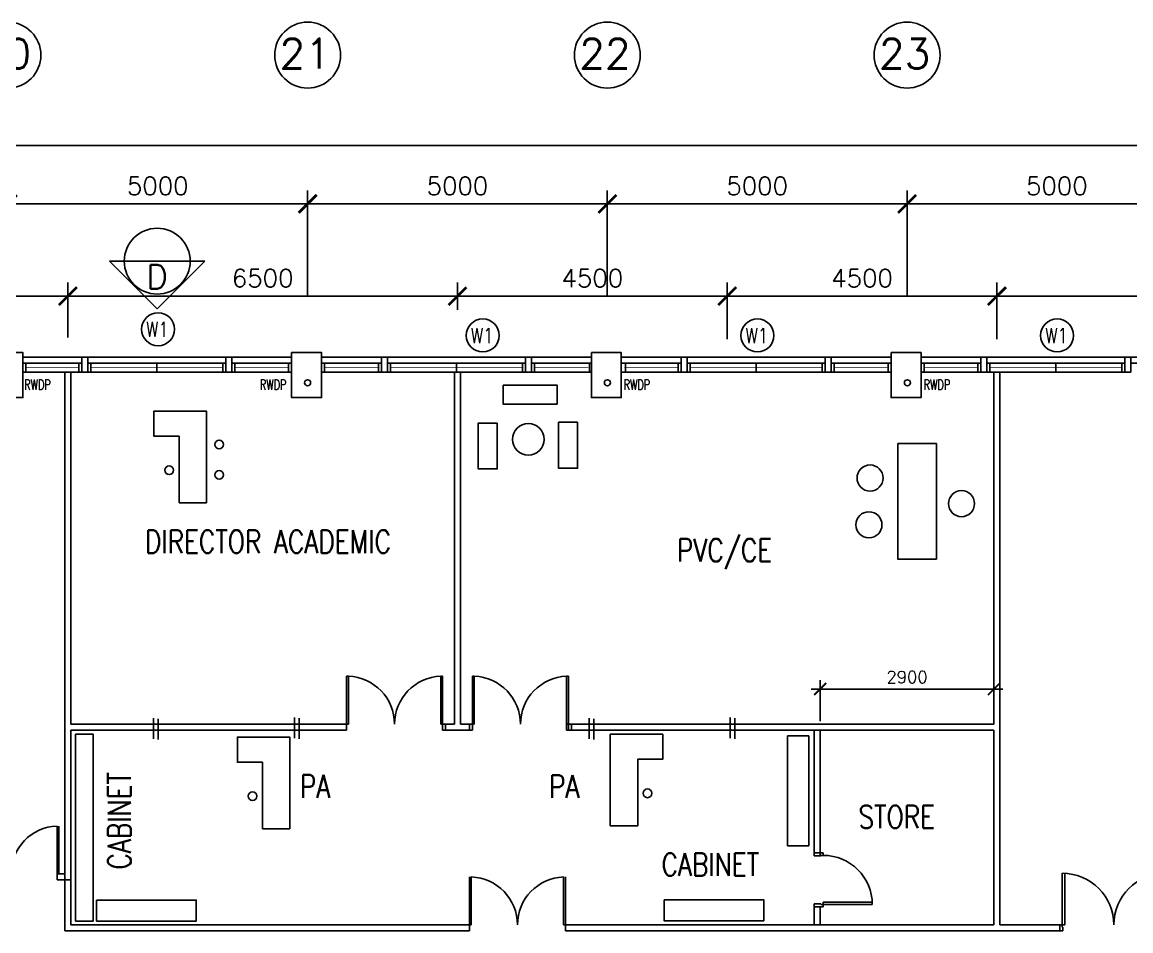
# Model space of a CAD drawing. Extents: x 2266480 to 2405436, y -858634 to -757865.
# Drawn here: x 2365757 to 2384252, y -774324 to -759158 of the extents above; entities that cross this region are included whole.
import ezdxf

# ---------------------------------------------------------------- set-up
doc = ezdxf.new("R2010")
doc.units = 0
doc.header["$LTSCALE"] = 10
doc.header["$MEASUREMENT"] = 0
doc.layers.get('0').update_dxf_attribs({"linetype": 'CONTINUOUS'})
doc.layers.get('DEFPOINTS').update_dxf_attribs({"linetype": 'CONTINUOUS'})
for name, color, linetype in [('AR', 7, 'CONTINUOUS'), ('COL', 3, 'CONTINUOUS'), ('DIM', 7, 'CONTINUOUS'), ('DOOR', 5, 'CONTINUOUS'), ('DR', 7, 'CONTINUOUS'), ('GRID-T', 7, 'CONTINUOUS'), ('partition', 7, 'CONTINUOUS'), ('RWDP', 145, 'CONTINUOUS'), ('T50', 4, 'CONTINUOUS'), ('WALL', 2, 'CONTINUOUS'), ('WIN', 5, 'CONTINUOUS'), ('WIN-T', 7, 'CONTINUOUS')]:
    doc.layers.add(name, color=color, linetype=linetype)
doc.styles.add('DIMTEXT', font='romans.shx', dxfattribs={"width": 0.8, "height": 400})
doc.styles.add('ROMANS', font='romans')
doc.styles.get("Standard").update_dxf_attribs({"font": 'ROMANS.SHX'})
doc.dimstyles.new('STANDARD$0', dxfattribs={"dimscale": 0, "dimtxt": 8, "dimasz": 6, "dimexe": 1, "dimexo": 1, "dimgap": 3, "dimtad": 1, "dimdec": 0, "dimlfac": -1, "dimrnd": 1, "dimzin": 0, "dimdsep": 46, "dimtxsty": 'Standard', "dimcen": 0, "dimclrd": 5, "dimclre": 250, "dimadec": 0, "dimazin": 0, "dimtfac": 1, "dimtdec": 4, "dimtofl": 0, "dimtmove": 0, "dimatfit": 3, "dimfxl": 1, "dimtolj": 1, "dimtzin": 0, "dimarcsym": 0})

# ---------------------------------------------------------------- blocks, each defined once
blk = doc.blocks.new('_ARCHTICK')
at = {"color": 0, "linetype": 'ByBlock', "const_width": 0.15}
blk.add_lwpolyline([(-0.5, -0.5), (0.5, 0.5)], dxfattribs=at)
blk = doc.blocks.new('*D277')
at = {"layer": 'DEFPOINTS', "color": 0, "transparency": 16777216}
for p in [(2370519, -762192), (2365519, -763953), (2370519, -763953)]:
    blk.add_point(p, dxfattribs=at)
at = {"layer": 'DIM', "color": 7, "lineweight": -2, "transparency": 16777216}
for p, q in [((2365519, -763728), (2365519, -761967)), ((2370519, -763728), (2370519, -761967)), ((2365294, -762192), (2370744, -762192))]:
    blk.add_line(p, q, dxfattribs=at)
at = {"layer": 'DIM', "color": 7, "lineweight": -2, "transparency": 16777216, "xscale": 300, "yscale": 300, "zscale": 300, "rotation": 180}
blk.add_blockref('_ARCHTICK', (2365519, -762192), dxfattribs=at)
at = {"layer": 'DIM', "color": 7, "lineweight": -2, "transparency": 16777216, "xscale": 300, "yscale": 300, "zscale": 300}
blk.add_blockref('_ARCHTICK', (2370519, -762192), dxfattribs=at)
at = {"layer": 'DIM', "color": 7, "transparency": 16777216, "insert": (2368019, -761892), "char_height": 300, "attachment_point": 5, "style": 'ROMANS'}
blk.add_mtext('\\A1;5000', dxfattribs=at)
blk = doc.blocks.new('*D278')
at = {"layer": 'DEFPOINTS', "color": 0, "transparency": 16777216}
for p in [(2375519, -762192), (2370519, -763953), (2375519, -763953)]:
    blk.add_point(p, dxfattribs=at)
at = {"layer": 'DIM', "color": 7, "lineweight": -2, "transparency": 16777216}
for p, q in [((2370519, -763728), (2370519, -761967)), ((2375519, -763728), (2375519, -761967)), ((2370294, -762192), (2375744, -762192))]:
    blk.add_line(p, q, dxfattribs=at)
at = {"layer": 'DIM', "color": 7, "lineweight": -2, "transparency": 16777216, "xscale": 300, "yscale": 300, "zscale": 300, "rotation": 180}
blk.add_blockref('_ARCHTICK', (2370519, -762192), dxfattribs=at)
at = {"layer": 'DIM', "color": 7, "lineweight": -2, "transparency": 16777216, "xscale": 300, "yscale": 300, "zscale": 300}
blk.add_blockref('_ARCHTICK', (2375519, -762192), dxfattribs=at)
at = {"layer": 'DIM', "color": 7, "transparency": 16777216, "insert": (2373019, -761892), "char_height": 300, "attachment_point": 5, "style": 'ROMANS'}
blk.add_mtext('\\A1;5000', dxfattribs=at)
blk = doc.blocks.new('*D279')
at = {"layer": 'DEFPOINTS', "color": 0, "transparency": 16777216}
for p in [(2380519, -762192), (2375519, -763953), (2380519, -763953)]:
    blk.add_point(p, dxfattribs=at)
at = {"layer": 'DIM', "color": 7, "lineweight": -2, "transparency": 16777216}
for p, q in [((2375519, -763728), (2375519, -761967)), ((2380519, -763728), (2380519, -761967)), ((2375294, -762192), (2380744, -762192))]:
    blk.add_line(p, q, dxfattribs=at)
at = {"layer": 'DIM', "color": 7, "lineweight": -2, "transparency": 16777216, "xscale": 300, "yscale": 300, "zscale": 300, "rotation": 180}
blk.add_blockref('_ARCHTICK', (2375519, -762192), dxfattribs=at)
at = {"layer": 'DIM', "color": 7, "lineweight": -2, "transparency": 16777216, "xscale": 300, "yscale": 300, "zscale": 300}
blk.add_blockref('_ARCHTICK', (2380519, -762192), dxfattribs=at)
at = {"layer": 'DIM', "color": 7, "transparency": 16777216, "insert": (2378019, -761892), "char_height": 300, "attachment_point": 5, "style": 'ROMANS'}
blk.add_mtext('\\A1;5000', dxfattribs=at)
blk = doc.blocks.new('*D280')
at = {"layer": 'DEFPOINTS', "color": 0, "transparency": 16777216}
for p in [(2385519, -762192), (2380519, -763953), (2385519, -763953)]:
    blk.add_point(p, dxfattribs=at)
at = {"layer": 'DIM', "color": 7, "lineweight": -2, "transparency": 16777216}
for p, q in [((2380519, -763728), (2380519, -761967)), ((2385519, -763728), (2385519, -761967)), ((2380294, -762192), (2385744, -762192))]:
    blk.add_line(p, q, dxfattribs=at)
at = {"layer": 'DIM', "color": 7, "lineweight": -2, "transparency": 16777216, "xscale": 300, "yscale": 300, "zscale": 300, "rotation": 180}
blk.add_blockref('_ARCHTICK', (2380519, -762192), dxfattribs=at)
at = {"layer": 'DIM', "color": 7, "lineweight": -2, "transparency": 16777216, "xscale": 300, "yscale": 300, "zscale": 300}
blk.add_blockref('_ARCHTICK', (2385519, -762192), dxfattribs=at)
at = {"layer": 'DIM', "color": 7, "transparency": 16777216, "insert": (2383019, -761892), "char_height": 300, "attachment_point": 5, "style": 'ROMANS'}
blk.add_mtext('\\A1;5000', dxfattribs=at)
blk = doc.blocks.new('*D284')
at = {"layer": 'DEFPOINTS', "color": 0, "transparency": 16777216}
for p in [(2400519, -761215), (2325519, -763953), (2400519, -763953)]:
    blk.add_point(p, dxfattribs=at)
at = {"layer": 'DIM', "color": 7, "lineweight": -2, "transparency": 16777216}
for p, q in [((2325519, -763728), (2325519, -760990)), ((2400519, -763728), (2400519, -760990)), ((2325294, -761215), (2400744, -761215))]:
    blk.add_line(p, q, dxfattribs=at)
at = {"layer": 'DIM', "color": 7, "lineweight": -2, "transparency": 16777216, "xscale": 300, "yscale": 300, "zscale": 300, "rotation": 180}
blk.add_blockref('_ARCHTICK', (2325519, -761215), dxfattribs=at)
at = {"layer": 'DIM', "color": 7, "lineweight": -2, "transparency": 16777216, "xscale": 300, "yscale": 300, "zscale": 300}
blk.add_blockref('_ARCHTICK', (2400519, -761215), dxfattribs=at)
at = {"layer": 'DIM', "color": 7, "transparency": 16777216, "insert": (2363019, -760915), "char_height": 300, "attachment_point": 5, "style": 'ROMANS'}
blk.add_mtext('\\A1;75000', dxfattribs=at)
blk = doc.blocks.new('*D301')
at = {"layer": 'DEFPOINTS', "color": 0, "transparency": 16777216}
for p in [(2366519, -763731), (2360519, -764157), (2366519, -764644)]:
    blk.add_point(p, dxfattribs=at)
at = {"layer": 'DIM', "color": 7, "lineweight": -2, "transparency": 16777216}
for p, q in [((2360519, -763932), (2360519, -763506)), ((2366519, -764419), (2366519, -763506)), ((2360294, -763731), (2366744, -763731))]:
    blk.add_line(p, q, dxfattribs=at)
at = {"layer": 'DIM', "color": 7, "lineweight": -2, "transparency": 16777216, "xscale": 300, "yscale": 300, "zscale": 300, "rotation": 180}
blk.add_blockref('_ARCHTICK', (2360519, -763731), dxfattribs=at)
at = {"layer": 'DIM', "color": 7, "lineweight": -2, "transparency": 16777216, "xscale": 300, "yscale": 300, "zscale": 300}
blk.add_blockref('_ARCHTICK', (2366519, -763731), dxfattribs=at)
at = {"layer": 'DIM', "color": 7, "transparency": 16777216, "insert": (2363519, -763431), "char_height": 300, "attachment_point": 5, "style": 'ROMANS'}
blk.add_mtext('\\A1;6000', dxfattribs=at)
blk = doc.blocks.new('*D302')
at = {"layer": 'DEFPOINTS', "color": 0, "transparency": 16777216}
for p in [(2373019, -763731), (2366519, -764187), (2373019, -764187)]:
    blk.add_point(p, dxfattribs=at)
at = {"layer": 'DIM', "color": 7, "lineweight": -2, "transparency": 16777216}
for p, q in [((2366519, -763962), (2366519, -763506)), ((2373019, -763962), (2373019, -763506)), ((2366294, -763731), (2373244, -763731))]:
    blk.add_line(p, q, dxfattribs=at)
at = {"layer": 'DIM', "color": 7, "lineweight": -2, "transparency": 16777216, "xscale": 300, "yscale": 300, "zscale": 300, "rotation": 180}
blk.add_blockref('_ARCHTICK', (2366519, -763731), dxfattribs=at)
at = {"layer": 'DIM', "color": 7, "lineweight": -2, "transparency": 16777216, "xscale": 300, "yscale": 300, "zscale": 300}
blk.add_blockref('_ARCHTICK', (2373019, -763731), dxfattribs=at)
at = {"layer": 'DIM', "color": 7, "transparency": 16777216, "insert": (2369769, -763431), "char_height": 300, "attachment_point": 5, "style": 'ROMANS'}
blk.add_mtext('\\A1;6500', dxfattribs=at)
blk = doc.blocks.new('*D303')
at = {"layer": 'DEFPOINTS', "color": 0, "transparency": 16777216}
for p in [(2377519, -763731), (2373019, -764187), (2377519, -764674)]:
    blk.add_point(p, dxfattribs=at)
at = {"layer": 'DIM', "color": 7, "lineweight": -2, "transparency": 16777216}
for p, q in [((2373019, -763962), (2373019, -763506)), ((2377519, -764449), (2377519, -763506)), ((2372794, -763731), (2377744, -763731))]:
    blk.add_line(p, q, dxfattribs=at)
at = {"layer": 'DIM', "color": 7, "lineweight": -2, "transparency": 16777216, "xscale": 300, "yscale": 300, "zscale": 300, "rotation": 180}
blk.add_blockref('_ARCHTICK', (2373019, -763731), dxfattribs=at)
at = {"layer": 'DIM', "color": 7, "lineweight": -2, "transparency": 16777216, "xscale": 300, "yscale": 300, "zscale": 300}
blk.add_blockref('_ARCHTICK', (2377519, -763731), dxfattribs=at)
at = {"layer": 'DIM', "color": 7, "transparency": 16777216, "insert": (2375269, -763431), "char_height": 300, "attachment_point": 5, "style": 'ROMANS'}
blk.add_mtext('\\A1;4500', dxfattribs=at)
blk = doc.blocks.new('*D304')
at = {"layer": 'DEFPOINTS', "color": 0, "transparency": 16777216}
for p in [(2382019, -763731), (2377519, -764187), (2382019, -764674)]:
    blk.add_point(p, dxfattribs=at)
at = {"layer": 'DIM', "color": 7, "lineweight": -2, "transparency": 16777216}
for p, q in [((2377519, -763962), (2377519, -763506)), ((2382019, -764449), (2382019, -763506)), ((2377294, -763731), (2382244, -763731))]:
    blk.add_line(p, q, dxfattribs=at)
at = {"layer": 'DIM', "color": 7, "lineweight": -2, "transparency": 16777216, "xscale": 300, "yscale": 300, "zscale": 300, "rotation": 180}
blk.add_blockref('_ARCHTICK', (2377519, -763731), dxfattribs=at)
at = {"layer": 'DIM', "color": 7, "lineweight": -2, "transparency": 16777216, "xscale": 300, "yscale": 300, "zscale": 300}
blk.add_blockref('_ARCHTICK', (2382019, -763731), dxfattribs=at)
at = {"layer": 'DIM', "color": 7, "transparency": 16777216, "insert": (2379769, -763431), "char_height": 300, "attachment_point": 5, "style": 'ROMANS'}
blk.add_mtext('\\A1;4500', dxfattribs=at)
blk = doc.blocks.new('*D305')
at = {"layer": 'DEFPOINTS', "color": 0, "transparency": 16777216}
for p in [(2396519, -763731), (2382019, -764187), (2396519, -764674)]:
    blk.add_point(p, dxfattribs=at)
at = {"layer": 'DIM', "color": 7, "lineweight": -2, "transparency": 16777216}
for p, q in [((2382019, -763962), (2382019, -763506)), ((2396519, -764449), (2396519, -763506)), ((2381794, -763731), (2396744, -763731))]:
    blk.add_line(p, q, dxfattribs=at)
at = {"layer": 'DIM', "color": 7, "lineweight": -2, "transparency": 16777216, "xscale": 300, "yscale": 300, "zscale": 300, "rotation": 180}
blk.add_blockref('_ARCHTICK', (2382019, -763731), dxfattribs=at)
at = {"layer": 'DIM', "color": 7, "lineweight": -2, "transparency": 16777216, "xscale": 300, "yscale": 300, "zscale": 300}
blk.add_blockref('_ARCHTICK', (2396519, -763731), dxfattribs=at)
at = {"layer": 'DIM', "color": 7, "transparency": 16777216, "insert": (2389269, -763431), "char_height": 300, "attachment_point": 5, "style": 'ROMANS'}
blk.add_mtext('\\A1;14500', dxfattribs=at)
blk = doc.blocks.new('DR-900-B')
at = {"layer": 'DR'}
for p, q in [((0, 900), (-150, 900)), ((-150, 900), (-150, 860)), ((-150, 860), (-110, 860)), ((-110, 860), (-110, 850)), ((-110, 850), (0, 850)), ((0, 850), (0, 900)), ((-150, 40), (-970, 40)), ((-969, 80), (-150, 80)), ((-150, 80), (-150, 40)), ((-150, 40), (-110, 40)), ((-150, 0), (-150, 40)), ((0, 0), (-150, 0)), ((-110, 50), (0, 50)), ((-110, 40), (-110, 50)), ((0, 50), (0, 0))]:
    blk.add_line(p, q, dxfattribs=at)
blk.add_arc((-150, 40), 820, 90, 180, dxfattribs=at)
blk = doc.blocks.new('*D399')
at = {"color": 7, "linetype": 'Continuous', "lineweight": -2, "ltscale": 0.6, "transparency": 16777216}
for p, q in [((2379069, -770824), (2379069, -770139)), ((2381969, -770824), (2381969, -770139)), ((2382119, -770289), (2378919, -770289))]:
    blk.add_line(p, q, dxfattribs=at)
at = {"layer": 'DEFPOINTS', "color": 0, "linetype": 'Continuous', "ltscale": 0.6, "transparency": 16777216}
for p in [(2379069, -770289), (2379069, -770974), (2381969, -770974)]:
    blk.add_point(p, dxfattribs=at)
at = {"color": 7, "linetype": 'Continuous', "lineweight": -2, "ltscale": 0.6, "transparency": 16777216, "xscale": 200, "yscale": 200, "zscale": 200, "rotation": 180}
blk.add_blockref('_ARCHTICK', (2379069, -770289), dxfattribs=at)
at = {"color": 7, "linetype": 'Continuous', "lineweight": -2, "ltscale": 0.6, "transparency": 16777216, "xscale": 200, "yscale": 200, "zscale": 200}
blk.add_blockref('_ARCHTICK', (2381969, -770289), dxfattribs=at)
at = {"color": 7, "linetype": 'Continuous', "ltscale": 0.6, "transparency": 16777216, "insert": (2380519, -770089), "char_height": 200, "attachment_point": 5, "style": 'ROMANS'}
blk.add_mtext('\\A1;2900', dxfattribs=at)

msp = doc.modelspace()

# ---------------------------------------------------------------- linework, layer by layer
at = {"color": 0}
for p, q in [((2365769.4, -764749.1), (2370252.4, -764749.1)), ((2370752.4, -764749.1), (2375252.4, -764749.1)), ((2375752.4, -764749.1), (2380252.4, -764749.1)), ((2380752.4, -764749.1), (2385269.4, -764749.1))]:
    msp.add_line(p, q, dxfattribs=at)
at = {"linetype": 'Continuous', "ltscale": 0.6}
for p, q in [((2368373.3, -767180.4), (2368830.9, -767180.4)), ((2375568.8, -771042), (2375568.8, -772344.6)), ((2378969.4, -770974.1), (2378969.4, -773074.1)), ((2378969.4, -770974.1), (2379069.4, -770974.1)), ((2379069.4, -770974.1), (2379069.4, -773074.1)), ((2370222.2, -771090.3), (2370222.2, -772392.9)), ((2369764.6, -772619.9), (2370222.2, -772619.9)), ((2376026.4, -772571.6), (2375568.8, -772571.6)), ((2378969.4, -773874.1), (2378969.4, -774224.1)), ((2378969.4, -773924.1), (2378969.4, -774224.1)), ((2379069.4, -773924.1), (2379069.4, -774224.1))]:
    msp.add_line(p, q, dxfattribs=at)
at = {"color": 0, "ltscale": 0.6}
for p, q in [((2371199.4, -770074.7), (2371169.4, -770074.7)), ((2372739.4, -770074.7), (2372769.4, -770074.7)), ((2367946.2, -770774.6), (2367946.2, -771119.7)), ((2368024.1, -770786.6), (2368024.1, -771131.7)), ((2370298.4, -770761), (2370298.4, -771106)), ((2370376.3, -770773), (2370376.3, -771118)), ((2371169.4, -770874.1), (2371169.4, -770974.1)), ((2374839.4, -770874.1), (2374839.4, -770974.1)), ((2375215.6, -770776.2), (2375215.6, -771121.2)), ((2375293.5, -770788.2), (2375293.5, -771133.3)), ((2377567.8, -770762.5), (2377567.8, -771107.6)), ((2377645.7, -770774.6), (2377645.7, -771119.6)), ((2366569.4, -770974.1), (2366569.4, -774224.1)), ((2373069.4, -770974.1), (2372769.4, -770974.1)), ((2374869.4, -770974.1), (2374839.4, -770974.1)), ((2366369.4, -773374.1), (2366339.4, -773374.1)), ((2366339.4, -773474.1), (2366569.4, -773474.1)), ((2373219.4, -774324.1), (2366469.4, -774324.1)), ((2373219.4, -774324.1), (2373219.4, -774224.1)), ((2373219.4, -774224.1), (2373249.4, -774224.1)), ((2374819.4, -774224.1), (2374789.4, -774224.1)), ((2374819.4, -774224.1), (2374819.4, -774324.1))]:
    msp.add_line(p, q, dxfattribs=at)
for points in [[(2373779.2, -765215), (2374681.4, -765215), (2374681.4, -765531.8), (2373779.2, -765531.8)], [(2373681.6, -765848.5), (2373364.6, -765848.5), (2373364.6, -766615.9), (2373681.6, -766615.9)], [(2375022.8, -765836.3), (2374705.8, -765836.3), (2374705.8, -766603.8), (2375022.8, -766603.8)], [(2380365.2, -766192.8), (2381007.8, -766192.8), (2381007.8, -768119), (2380365.2, -768119)]]:
    msp.add_lwpolyline(points, close=True, dxfattribs=at)
at = {"linetype": 'Continuous', "ltscale": 0.6}
for points in [[(2368373.3, -767180.4), (2368373.3, -766070.5), (2367955.5, -766070.5), (2367955.5, -765650.8), (2368830.9, -765650.8), (2368830.9, -767180.4)], [(2376026.4, -772571.6), (2376026.4, -771461.7), (2376444.2, -771461.7), (2376444.2, -771042), (2375568.8, -771042), (2375568.8, -772571.6)], [(2369764.6, -772619.9), (2369764.6, -771510), (2369346.8, -771510), (2369346.8, -771090.3), (2370222.2, -771090.3), (2370222.2, -772619.9)]]:
    msp.add_lwpolyline(points, dxfattribs=at)
for points in [[(2366646.7, -771039.4), (2366939.4, -771039.4), (2366939.4, -774162.2), (2366646.7, -774162.2)], [(2378524.9, -771070.8), (2378880.4, -771070.8), (2378880.4, -772902.8), (2378524.9, -772902.8)], [(2366997.9, -773811.3), (2368659.9, -773811.3), (2368659.9, -774162.2), (2366997.9, -774162.2)], [(2376467.1, -773804.4), (2378129.1, -773804.4), (2378129.1, -774155.3), (2376467.1, -774155.3)]]:
    msp.add_lwpolyline(points, close=True, dxfattribs=at)
at = {"color": 0, "ltscale": 0.6}
for centre, radius in [((2374200.9, -766121.3), 263.2), ((2369044.5, -766207), 72.4), ((2368210.5, -766637.9), 72.4), ((2379901.9, -766766.6), 217.7), ((2369044.5, -766714.6), 72.4), ((2381428, -767194.3), 217.7), ((2379883.3, -767547.6), 217.7), ((2376189.2, -772029.1), 72.4), ((2369601.8, -772077.4), 72.4)]:
    msp.add_circle(centre, radius, dxfattribs=at)
at = {"layer": 'AR', "color": 0}
for p, q in [((2367459.8, -763147.5), (2367212.8, -763147.5)), ((2367212.8, -763147.5), (2368009.8, -763944.5)), ((2368559.8, -763147.5), (2367459.8, -763147.5)), ((2368806.7, -763147.5), (2368009.8, -763944.5)), ((2368559.8, -763147.5), (2368806.7, -763147.5))]:
    msp.add_line(p, q, dxfattribs=at)
msp.add_circle((2368009.8, -763147.5), 550, dxfattribs=at)
at = {"layer": 'COL', "color": 0}
for points in [[(2365269.4, -764674.1), (2365269.4, -765424.1), (2365769.4, -765424.1), (2365769.4, -764674.1)], [(2370252.4, -764674.1), (2370252.4, -765424.1), (2370752.4, -765424.1), (2370752.4, -764674.1)], [(2375252.4, -764674.1), (2375252.4, -765424.1), (2375752.4, -765424.1), (2375752.4, -764674.1)], [(2380252.4, -764674.1), (2380252.4, -765424.1), (2380752.4, -765424.1), (2380752.4, -764674.1)]]:
    msp.add_lwpolyline(points, close=True, dxfattribs=at)
at = {"layer": 'DOOR', "color": 0}
for p, q in [((2371169.4, -770874.1), (2371169.4, -770074.7)), ((2371199.4, -770874.1), (2371199.4, -770074.7)), ((2372739.4, -770874.1), (2372739.4, -770074.7)), ((2372769.4, -770874.1), (2372769.4, -770074.7)), ((2373269.4, -770874.1), (2373269.4, -770074.7)), ((2373299.4, -770074.7), (2373269.4, -770074.7)), ((2373299.4, -770874.1), (2373299.4, -770074.7)), ((2374839.4, -770874.1), (2374839.4, -770074.7)), ((2374839.4, -770074.7), (2374869.4, -770074.7)), ((2374869.4, -770874.1), (2374869.4, -770074.7)), ((2372819.4, -770874.1), (2372739.4, -770874.1)), ((2372769.4, -770874.1), (2372769.4, -770974.1)), ((2372819.4, -770874.1), (2372819.4, -770974.1)), ((2373219.4, -770874.1), (2373219.4, -770974.1)), ((2373219.4, -770874.1), (2373269.4, -770874.1)), ((2373269.4, -770874.1), (2373269.4, -770974.1)), ((2373269.4, -770874.1), (2373299.4, -770874.1)), ((2374869.4, -770874.1), (2374839.4, -770874.1)), ((2374869.4, -770874.1), (2374869.4, -770974.1)), ((2374919.4, -770874.1), (2374869.4, -770874.1)), ((2374919.4, -770874.1), (2374919.4, -770974.1)), ((2373219.4, -770974.1), (2373269.4, -770974.1)), ((2374919.4, -770974.1), (2374869.4, -770974.1)), ((2366339.4, -773474.1), (2366339.4, -772574.7)), ((2366369.4, -773374.1), (2366369.4, -772574.7)), ((2373219.4, -774224.1), (2373219.4, -773424.7)), ((2373249.4, -774224.1), (2373249.4, -773424.7)), ((2374789.4, -774224.1), (2374789.4, -773424.7)), ((2374819.4, -774224.1), (2374819.4, -773424.7))]:
    msp.add_line(p, q, dxfattribs=at)
for centre, start, end in [((2371169.4, -770874.1), 0, 87.8509), ((2372769.4, -770874.1), 92.1491, 180), ((2373269.4, -770874.1), 0, 87.8509), ((2374869.4, -770874.1), 92.1491, 180), ((2366369.4, -773374.1), 92.1491, 180), ((2373219.4, -774224.1), 0, 87.8509), ((2374819.4, -774224.1), 92.1491, 180)]:
    msp.add_arc(centre, 800, start, end, dxfattribs=at)
at = {"layer": 'DR', "color": 0}
for p, q in [((2383109.4, -774224.1), (2383109.4, -773364.1)), ((2383149.4, -773365), (2383149.4, -774224.1)), ((2383069.4, -774324.1), (2383069.4, -774224.1)), ((2383069.4, -774224.1), (2383109.4, -774224.1)), ((2383119.4, -774324.1), (2383069.4, -774324.1)), ((2383149.4, -774224.1), (2383109.4, -774224.1)), ((2383109.4, -774224.1), (2383109.4, -774264.1)), ((2383109.4, -774264.1), (2383119.4, -774264.1)), ((2383119.4, -774264.1), (2383119.4, -774324.1))]:
    msp.add_line(p, q, dxfattribs=at)
for centre, start, end in [((2383109.4, -774224.1), 0, 90), ((2384829.4, -774224.1), 90, 179.99993)]:
    msp.add_arc(centre, 860, start, end, dxfattribs=at)
at = {"layer": 'GRID-T', "color": 0}
for centre in [(2365519.4, -759708.3), (2370519.4, -759708.3), (2375519.4, -759708.3), (2380519.4, -759708.3)]:
    msp.add_circle(centre, 550, dxfattribs=at)
at = {"layer": 'partition', "color": 0}
for p, q in [((2366469.4, -764999.1), (2366469.4, -774324.1)), ((2366569.4, -764999.1), (2366569.4, -770874.1)), ((2373069.4, -770874.1), (2373069.4, -764999.1)), ((2378469.4, -764999.1), (2378569.4, -764999.1)), ((2381969.4, -764999.1), (2382069.4, -764999.1)), ((2382069.4, -774224.1), (2382069.4, -764999.1)), ((2366369.4, -773374.1), (2366469.4, -773374.1)), ((2366369.4, -773474.1), (2366469.4, -773474.1)), ((2373219.4, -774224.1), (2366569.4, -774224.1)), ((2378619.4, -774224.1), (2374819.4, -774224.1)), ((2377719.4, -774224.1), (2377569.4, -774224.1)), ((2381969.4, -774224.1), (2378619.4, -774224.1)), ((2383069.4, -774224.1), (2382069.4, -774224.1))]:
    msp.add_line(p, q, dxfattribs=at)
for points in [[(2372969.4, -770874.1), (2372969.4, -764999.1)], [(2381969.4, -770874.1), (2381969.4, -764999.1)], [(2366569.4, -770874.1), (2366719.4, -770874.1)], [(2366719.4, -770874.1), (2371199.4, -770874.1)], [(2372969.4, -770874.1), (2372819.4, -770874.1)], [(2373069.4, -770874.1), (2373219.4, -770874.1)], [(2374869.4, -770874.1), (2378619.4, -770874.1)], [(2377569.4, -770874.1), (2377719.4, -770874.1)], [(2378619.4, -770874.1), (2381969.4, -770874.1)], [(2366569.4, -770974.1), (2367619.4, -770974.1)], [(2367619.4, -770974.1), (2371169.4, -770974.1)], [(2373069.4, -770974.1), (2373219.4, -770974.1)], [(2374869.4, -770974.1), (2378619.4, -770974.1)], [(2377569.4, -770974.1), (2377719.4, -770974.1)], [(2378619.4, -770974.1), (2381969.4, -770974.1)], [(2381969.4, -774224.1), (2381969.4, -770974.1)], [(2378619.4, -774324.1), (2374819.4, -774324.1)], [(2383069.4, -774324.1), (2378619.4, -774324.1)]]:
    msp.add_lwpolyline(points, dxfattribs=at)
at = {"layer": 'RWDP', "color": 0}
for centre in [(2370519.4, -765176.8), (2375519.4, -765176.8), (2380525.4, -765176.8)]:
    msp.add_circle(centre, 50, dxfattribs=at)
at = {"layer": 'WALL', "color": 0}
for points in [[(2366852.4, -764749.1), (2366852.4, -764999.1), (2366752.4, -764999.1), (2366752.4, -764749.1)], [(2369252.4, -764749.1), (2369252.4, -764999.1), (2369152.4, -764999.1), (2369152.4, -764749.1)], [(2371852.4, -764749.1), (2371852.4, -764999.1), (2371752.4, -764999.1), (2371752.4, -764749.1)], [(2374252.4, -764749.1), (2374252.4, -764999.1), (2374152.4, -764999.1), (2374152.4, -764749.1)], [(2376852.4, -764749.1), (2376852.4, -764999.1), (2376752.4, -764999.1), (2376752.4, -764749.1)], [(2379252.4, -764749.1), (2379252.4, -764999.1), (2379152.4, -764999.1), (2379152.4, -764749.1)], [(2381852.4, -764749.1), (2381852.4, -764999.1), (2381752.4, -764999.1), (2381752.4, -764749.1)], [(2384252.4, -764749.1), (2384252.4, -764999.1), (2384152.4, -764999.1), (2384152.4, -764749.1)]]:
    msp.add_lwpolyline(points, close=True, dxfattribs=at)
at = {"layer": 'WIN', "color": 0}
for p, q in [((2365769.4, -764849.1), (2366752.4, -764849.1)), ((2365819.4, -764849.1), (2365819.4, -764999.1)), ((2366702.4, -764849.1), (2366702.4, -764999.1)), ((2366852.4, -764849.1), (2369152.4, -764849.1)), ((2366902.4, -764849.1), (2366902.4, -764999.1)), ((2368002.4, -764849.1), (2368002.4, -764999.1)), ((2369102.4, -764849.1), (2369102.4, -764999.1)), ((2369252.4, -764849.1), (2370252.4, -764849.1)), ((2369302.4, -764849.1), (2369302.4, -764999.1)), ((2370202.4, -764849.1), (2370202.4, -764999.1)), ((2370752.4, -764849.1), (2371752.4, -764849.1)), ((2370802.4, -764849.1), (2370802.4, -764999.1)), ((2371702.4, -764849.1), (2371702.4, -764999.1)), ((2371852.4, -764849.1), (2374152.4, -764849.1)), ((2371902.4, -764849.1), (2371902.4, -764999.1)), ((2373002.4, -764849.1), (2373002.4, -764999.1)), ((2374102.4, -764849.1), (2374102.4, -764999.1)), ((2374252.4, -764849.1), (2375252.4, -764849.1)), ((2374302.4, -764849.1), (2374302.4, -764999.1)), ((2375219.4, -764849.1), (2375219.4, -764999.1)), ((2375752.4, -764849.1), (2376752.4, -764849.1)), ((2375819.4, -764849.1), (2375819.4, -764999.1)), ((2376702.4, -764849.1), (2376702.4, -764999.1)), ((2376852.4, -764849.1), (2379152.4, -764849.1)), ((2376902.4, -764849.1), (2376902.4, -764999.1)), ((2378002.4, -764849.1), (2378002.4, -764999.1)), ((2379102.4, -764849.1), (2379102.4, -764999.1)), ((2379252.4, -764849.1), (2380252.4, -764849.1)), ((2379302.4, -764849.1), (2379302.4, -764999.1)), ((2380202.4, -764849.1), (2380202.4, -764999.1)), ((2380752.4, -764849.1), (2381752.4, -764849.1)), ((2380802.4, -764849.1), (2380802.4, -764999.1)), ((2381702.4, -764849.1), (2381702.4, -764999.1)), ((2381852.4, -764849.1), (2384152.4, -764849.1)), ((2381902.4, -764849.1), (2381902.4, -764999.1)), ((2383002.4, -764849.1), (2383002.4, -764999.1)), ((2384102.4, -764849.1), (2384102.4, -764999.1)), ((2384252.4, -764849.1), (2385269.4, -764849.1)), ((2365769.4, -764999.1), (2366752.4, -764999.1)), ((2366852.4, -764999.1), (2369152.4, -764999.1)), ((2369252.4, -764999.1), (2370252.4, -764999.1)), ((2370752.4, -764999.1), (2371752.4, -764999.1)), ((2371852.4, -764999.1), (2374152.4, -764999.1)), ((2374252.4, -764999.1), (2375252.4, -764999.1)), ((2375752.4, -764999.1), (2376752.4, -764999.1)), ((2376852.4, -764999.1), (2379152.4, -764999.1)), ((2379252.4, -764999.1), (2380252.4, -764999.1)), ((2380752.4, -764999.1), (2381752.4, -764999.1)), ((2381852.4, -764999.1), (2384152.4, -764999.1))]:
    msp.add_line(p, q, dxfattribs=at)
at = {"layer": 'WIN', "color": 0, "const_width": 10, "flags": 128}
for points in [[(2366702.4, -764924.1), (2365819.4, -764924.1)], [(2366902.4, -764924.1), (2369102.4, -764924.1)], [(2369302.4, -764924.1), (2370202.4, -764924.1)], [(2371702.4, -764924.1), (2370802.4, -764924.1)], [(2371902.4, -764924.1), (2374102.4, -764924.1)], [(2374302.4, -764924.1), (2375202.4, -764924.1)], [(2376702.4, -764924.1), (2375802.4, -764924.1)], [(2376902.4, -764924.1), (2379102.4, -764924.1)], [(2379302.4, -764924.1), (2380202.4, -764924.1)], [(2381702.4, -764924.1), (2380802.4, -764924.1)], [(2381902.4, -764924.1), (2384102.4, -764924.1)]]:
    msp.add_lwpolyline(points, dxfattribs=at)
at = {"layer": 'WIN-T', "color": 0}
for centre in [(2368023.1, -764284.6), (2373440.5, -764387.5), (2378023.1, -764387.5), (2383023.1, -764387.5)]:
    msp.add_circle(centre, 275, dxfattribs=at)

# ---------------------------------------------------------------- block references
at = {"layer": 'WALL', "color": 0, "xscale": -1}
msp.add_blockref('DR-900-B', (2378969.4, -773924.1), dxfattribs=at)

# ---------------------------------------------------------------- texts
at = {"layer": 'AR', "color": 0, "style": 'ROMANS'}
msp.add_text('D', height=400, dxfattribs=at).set_placement((2367828, -763606.4))
at = {"layer": 'GRID-T', "color": 0, "style": 'ROMANS'}
for s, p in [('20', (2365049.8, -759934.1)), ('21', (2370049.8, -759934.1)), ('22', (2375049.8, -759934.1)), ('23', (2380049.8, -759934.1))]:
    msp.add_text(s, height=500, dxfattribs=at).set_placement(p)
at = {"layer": 'RWDP', "color": 0, "style": 'ROMANS', "width": 0.7}
for p in [(2365789.7, -765293.8), (2369721.6, -765293.8), (2375789.7, -765293.8), (2380795.8, -765293.8)]:
    msp.add_text('RWDP', height=170, dxfattribs=at).set_placement(p)
at = {"layer": 'T50', "color": 0, "style": 'DIMTEXT', "width": 0.8}
for s, rotation, p in [('DIRECTOR ACADEMIC', 0, (2367806.5, -768018.2)), ('PVC/CE', 0, (2376680.2, -768161.8)), ('CABINET', 90, (2367568.4, -773301.4)), ('PA', 0, (2370390.5, -772102.1)), ('PA', 0, (2374547.8, -772104.9)), ('STORE', 0, (2379708.5, -772612.9)), ('CABINET', 0, (2376423.7, -773407.5))]:
    msp.add_text(s, height=380, rotation=rotation, dxfattribs=at).set_placement(p)
at = {"layer": 'WIN-T', "color": 0, "style": 'ROMANS', "width": 0.8}
for p in [(2367822.4, -764410.4), (2373239.8, -764513.3), (2377822.4, -764513.3), (2382822.4, -764513.3)]:
    msp.add_text('W1', height=250, dxfattribs=at).set_placement(p)

# ---------------------------------------------------------------- dimensions: what is measured, and where the dimension line sits
at = {"linetype": 'Continuous', "ltscale": 0.6}
dim = msp.add_linear_dim(base=(2379069.4, -770289.3), p1=(2381969.4, -770974.1), p2=(2379069.4, -770974.1), dimstyle='STANDARD$0', override={"dimscale": 100, "dimtxt": 2, "dimasz": 2, "dimexe": 1.5, "dimexo": 1.5, "dimgap": 1, "dimtxsty": 'ROMANS', "dimblk": 'ARCHTICK', "dimdle": 1.5, "dimclrd": 7, "dimclre": 7, "dimclrt": 7, "dimtdec": 0, "dimtmove": 2}, dxfattribs=at)
dim.commit()
dim.dimension.update_dxf_attribs({"geometry": '*D399', "text_midpoint": (2380519.4, -770089.3)})
at = {"layer": 'DIM', "color": 0}
for p1, p2, distance, picture, middle in [((2325519.4, -763953.2), (2400519.4, -763953.2), 2738.2, '*D284', (2363019.4, -760915.1)), ((2365519.4, -763953.2), (2370519.4, -763953.2), 1761, '*D277', (2368019.4, -761892.2)), ((2370519.4, -763953.2), (2375519.4, -763953.2), 1761, '*D278', (2373019.4, -761892.2)), ((2375519.4, -763953.2), (2380519.4, -763953.2), 1761, '*D279', (2378019.4, -761892.2)), ((2380519.4, -763953.2), (2385519.4, -763953.2), 1761, '*D280', (2383019.4, -761892.2))]:
    dim = msp.add_aligned_dim(p1=p1, p2=p2, distance=distance, dimstyle='STANDARD$0', override={"dimscale": 150, "dimtxt": 2, "dimasz": 2, "dimexe": 1.5, "dimexo": 1.5, "dimgap": 1, "dimtxsty": 'ROMANS', "dimblk": 'ARCHTICK', "dimdle": 1.5, "dimclrd": 7, "dimclre": 7, "dimclrt": 7, "dimtdec": 0, "dimtmove": 2}, dxfattribs=at)
    dim.commit()
    dim.dimension.update_dxf_attribs({"geometry": picture, "text_midpoint": middle})
for base, p1, p2, picture, middle in [((2366519.4, -763731.1), (2360519.4, -764157.4), (2366519.4, -764644), '*D301', (2363519.4, -763431.1)), ((2373019.4, -763731.1), (2366519.4, -764187.5), (2373019.4, -764187.5), '*D302', (2369769.4, -763431.1)), ((2377519.4, -763731.1), (2373019.4, -764187.5), (2377519.4, -764674.1), '*D303', (2375269.4, -763431.1)), ((2382019.4, -763731.1), (2377519.4, -764187.5), (2382019.4, -764674.1), '*D304', (2379769.4, -763431.1)), ((2396519.4, -763731.1), (2382019.4, -764187.5), (2396519.4, -764674.1), '*D305', (2389269.4, -763431.1))]:
    dim = msp.add_linear_dim(base=base, p1=p1, p2=p2, dimstyle='STANDARD$0', override={"dimscale": 150, "dimtxt": 2, "dimasz": 2, "dimexe": 1.5, "dimexo": 1.5, "dimgap": 1, "dimtxsty": 'ROMANS', "dimblk": 'ARCHTICK', "dimdle": 1.5, "dimclrd": 7, "dimclre": 7, "dimclrt": 7, "dimtdec": 0, "dimtmove": 2}, dxfattribs=at)
    dim.commit()
    dim.dimension.update_dxf_attribs({"geometry": picture, "text_midpoint": middle})

doc.saveas('drawing.dxf')
